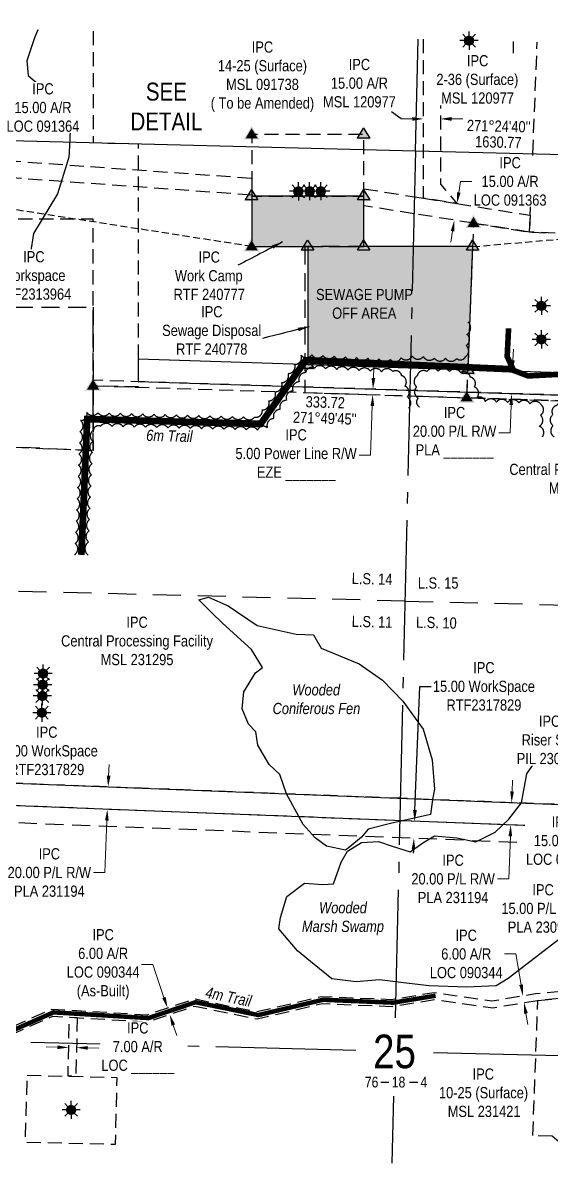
# Model space of a CAD drawing. Extents: x 394645 to 397310, y 6163042 to 6165255.
# Drawn here: x 395238 to 395709, y 6164229 to 6165248 of the extents above; entities that cross this region are included whole.
import ezdxf
from ezdxf.enums import TextEntityAlignment as Align

# ---------------------------------------------------------------- set-up
doc = ezdxf.new("R2010")
doc.units = 0
doc.header["$LTSCALE"] = 5
doc.header["$PDSIZE"] = 0.5
for name, pattern in [('0', [1, 1, 0]), ('foc-ACCESSROAD', [3.75, 2.5, -1.25]), ('foc-FLOWLINE', [3.75, 2.5, -1.25]), ('foc-LSD', [8, 5, -3]), ('foc-QUARTERLINE', [33, 25, -3, 2, -3]), ('foc-TIELINE', [1.875, 1.25, -0.625]), ('HIDDEN2', [4.7625, 3.175, -1.5875])]:
    doc.linetypes.add(name, pattern=pattern)
doc.layers.get('Defpoints').update_dxf_attribs({"color": 9})
for name, color, linetype in [('10', 1, 'Continuous'), ('9', 3, 'Continuous'), ('ABADATA-DRILL-T', 8, 'Continuous'), ('AS-ROADS', 254, 'Continuous'), ('C-AR', 13, 'foc-ACCESSROAD'), ('C-EZE', 13, 'foc-FLOWLINE'), ('C-RW', 13, 'Continuous'), ('C-WS', 13, 'foc-ACCESSROAD'), ('DETAIL-T', 7, 'Continuous'), ('L-BD', 7, 'Continuous'), ('L-MON', 1, 'Continuous'), ('L-SEC', 7, 'Continuous'), ('L-SECLBL', 7, 'Continuous'), ('L-SECQ', 8, 'foc-QUARTERLINE'), ('L-SECTION-LSD', 7, 'foc-LSD'), ('L-TIE', 7, 'foc-TIELINE'), ('P-PROPOSED', 10, 'Continuous'), ('P-PROPOSED-H', 21, 'Continuous'), ('P-TXT', 4, 'Continuous'), ('T-BUSH', 110, '0'), ('T-EXISTING TFA', 220, 'HIDDEN2'), ('T-EXISTING TFA-T', 220, 'Continuous'), ('WETLAND', 143, 'Continuous'), ('WETLAND-T', 146, 'Continuous')]:
    doc.layers.add(name, color=color, linetype=linetype)
for name, color, linetype, lineweight in [('C-AR-T', 13, 'Continuous', 9), ('C-RW-T', 13, 'Continuous', 9), ('C-WS-T', 13, 'Continuous', 9), ('T-TEXT', 48, 'Continuous', 18)]:
    doc.layers.add(name, color=color, linetype=linetype, lineweight=lineweight)
doc.styles.add('100L', font='ARIALN.TTF', dxfattribs={"height": 11})
doc.styles.add('80CG', font='ARIALN.TTF', dxfattribs={"height": 10})
doc.styles.add('80L', font='ARIALN.TTF', dxfattribs={"height": 10})
doc.styles.add('SIMPLEX', font='ARIALN.TTF')
doc.dimstyles.new('Compass 5 000', dxfattribs={"dimscale": 5, "dimtxt": 9, "dimasz": 2, "dimexe": 0.2, "dimexo": 0.0625, "dimgap": 0.5, "dimtad": 0, "dimtih": 1, "dimtoh": 1, "dimzin": 0, "dimdsep": 46, "dimtxsty": '80CG', "dimcen": 0.1, "dimse1": 1, "dimse2": 1, "dimclrd": 256, "dimclrt": 256, "dimaunit": 1, "dimadec": 4, "dimazin": 0, "dimtfac": 0.06, "dimtofl": 0, "dimtmove": 0, "dimatfit": 1, "dimfxl": 0.2, "dimtolj": 1, "dimtzin": 0, "dimlwd": -1, "dimarcsym": 0})

# ---------------------------------------------------------------- blocks, each defined once
blk = doc.blocks.new('A$C13A22376')
at = {"layer": 'AS-ROADS', "const_width": 4.998, "flags": 128}
blk.add_lwpolyline([(395751.692, 6164935.574), (395688.898, 6164932.285), (395675.913, 6164937.15), (395670.17, 6164949.698), (395671.411, 6164974.767)], dxfattribs=at)
blk = doc.blocks.new('A$C60BA4713')
at = {"layer": 'T-BUSH', "flags": 128}
blk.add_lwpolyline([(395782.2, 6164518.9, 0.520567), (395783.2, 6164528.8, 0.520567), (395784.1, 6164538.8, 0.520567), (395785.1, 6164548.7, 0.520567), (395786, 6164558.7, 0.520567), (395786.8, 6164568.6, 0.520567), (395787.6, 6164578.6, 0.520567), (395788.4, 6164588.6, 0.520567), (395789, 6164598.5, 0.520567), (395789.6, 6164608.5, 0.520567), (395790.1, 6164618.5, 0.520567), (395790.7, 6164628.5, 0.520567), (395789.6, 6164638.3, 0.520567), (395786.8, 6164647.9, 0.520567), (395784.8, 6164657.6, 0.520567), (395786.1, 6164667.5, 0.520567), (395787.4, 6164677.4, 0.520567), (395788.3, 6164687.3, 0.520567), (395788.8, 6164697.3, 0.520567), (395789.3, 6164707.3, 0.520567), (395788.6, 6164717.3, 0.520567), (395787.4, 6164727.2, 0.520567), (395789.2, 6164736.2, 0.520567), (395795.6, 6164743.9, 0.520567), (395802, 6164751.6, 0.520567), (395805.3, 6164760.5, 0.520567), (395806.1, 6164770.5, 0.520567), (395806.9, 6164780.5, 0.520567), (395807.7, 6164790.4, 0.520567), (395808.3, 6164800.4, 0.520567), (395808.9, 6164810.4, 0.520567), (395809.5, 6164820.4, 0.520567), (395810.1, 6164830.3, 0.520567), (395810.3, 6164840.3, 0.520567), (395810.6, 6164850.3, 0.520567), (395810.9, 6164860.3, 0.520567), (395811.1, 6164870.3, 0.520567), (395811.4, 6164880.3, 0.520567), (395811.5, 6164890.3, 0.520567), (395811.5, 6164900.3, 0.520567), (395804.1, 6164903.3, 0.520567), (395794.2, 6164903.8, 0.520567), (395784.2, 6164904.3, 0.520567), (395774.2, 6164904.8, 0.520567), (395764.2, 6164905.3, 0.520567), (395754.2, 6164905.5, 0.520567), (395744.2, 6164905.6, 0.520567), (395734.2, 6164905.7, 0.520567), (395724.2, 6164905.8, 0.520567), (395714.2, 6164905.8, 0.520567), (395710.9, 6164897.8, 0.520567), (395711.2, 6164887.9, 0.520567), (395712.1, 6164877.9, 0.520567)], format="xyb", dxfattribs=at)
blk = doc.blocks.new('L-SECLBL')
at = {"layer": '9', "color": 7}
for p, q in [((-5.1, -27.8), (-12.3, -27.8)), ((20.7, -27.8), (13.5, -27.8))]:
    blk.add_line(p, q, dxfattribs=at)
at = {"layer": '10', "color": 2, "style": 'SIMPLEX'}
blk.add_attdef('SEC', text='', height=30, dxfattribs=at).set_placement((0, 0), align=Align.MIDDLE)
at = {"layer": '10', "color": 5, "style": '80L'}
blk.add_attdef('TWP', text='', height=9.5, dxfattribs=at).set_placement((-14.4, -27.4), align=Align.MIDDLE_RIGHT)
blk.add_attdef('RGE', text='', height=9.5, dxfattribs=at).set_placement((3.6, -27.4), align=Align.MIDDLE_CENTER)
blk.add_attdef('MER', text='', height=9.5, dxfattribs=at).set_placement((23.2, -27.4), align=Align.MIDDLE_LEFT)
blk = doc.blocks.new('*D384')
at = {"layer": 'C-AR-T', "transparency": 16777216}
for p, q in [((395209, 6165135.6), (395211.6, 6165171.9)), ((395211.6, 6165171.9), (395221.6, 6165171.9)), ((395206.5, 6165100.7), (395205.8, 6165090.7))]:
    blk.add_line(p, q, dxfattribs=at)
for points in [[(395207.3, 6165135.7), (395210.7, 6165135.5), (395208.3, 6165125.6)], [(395204.8, 6165100.8), (395208.2, 6165100.6), (395207.2, 6165110.7)]]:
    blk.add_solid(points, dxfattribs=at)
at = {"layer": 'Defpoints', "color": 0, "transparency": 16777216}
for p in [(395259.4, 6165122), (395207.2, 6165110.7), (395258.3, 6165107)]:
    blk.add_point(p, dxfattribs=at)
at = {"layer": 'C-AR-T', "transparency": 16777216, "insert": (395255.9, 6165171.9), "char_height": 10, "attachment_point": 5, "style": '80CG', "bg_fill": 3, "box_fill_scale": 1.1, "bg_fill_color": 256, "bg_fill_true_color": 13158600, "bg_fill_transparency": 0}
blk.add_mtext('\\A1;IPC\\P15.00 A/R\\PLOC 091364', dxfattribs=at)
blk = doc.blocks.new('*D385')
at = {"layer": 'C-AR-T', "transparency": 16777216}
for p, q in [((395626.9, 6165096), (395628.5, 6165105.9)), ((395628.5, 6165105.9), (395638.5, 6165105.9)), ((395621.4, 6165061.5), (395619.8, 6165051.6))]:
    blk.add_line(p, q, dxfattribs=at)
for points in [[(395625.3, 6165096.3), (395628.6, 6165095.8), (395625.3, 6165086.2)], [(395619.8, 6165061.8), (395623, 6165061.2), (395623, 6165071.4)]]:
    blk.add_solid(points, dxfattribs=at)
at = {"layer": 'Defpoints', "color": 0, "transparency": 16777216}
for p in [(395564.6, 6165095.9), (395562.2, 6165081), (395623, 6165071.4)]:
    blk.add_point(p, dxfattribs=at)
at = {"layer": 'C-AR-T', "transparency": 16777216, "insert": (395672.8, 6165105.9), "char_height": 10, "attachment_point": 5, "style": '80CG', "bg_fill": 3, "box_fill_scale": 1.1, "bg_fill_color": 256, "bg_fill_true_color": 13158600, "bg_fill_transparency": 0}
blk.add_mtext('\\A1;IPC\\P15.00 A/R\\PLOC 091363', dxfattribs=at)
blk = doc.blocks.new('*D386')
at = {"layer": 'C-AR-T', "transparency": 16777216}
for p, q in [((395787.2, 6164516.2), (395753.7, 6164517.4)), ((395822.2, 6164515), (395832.2, 6164514.7))]:
    blk.add_line(p, q, dxfattribs=at)
for points in [[(395787.3, 6164517.9), (395787.1, 6164514.6), (395797.2, 6164515.9)], [(395822.2, 6164516.7), (395822.1, 6164513.4), (395812.2, 6164515.4)]]:
    blk.add_solid(points, dxfattribs=at)
at = {"layer": 'Defpoints', "color": 0, "transparency": 16777216}
for p in [(395798.5, 6164553.8), (395813.5, 6164553.3), (395797.2, 6164515.9)]:
    blk.add_point(p, dxfattribs=at)
at = {"layer": 'C-AR-T', "transparency": 16777216, "insert": (395719.4, 6164517.4), "char_height": 10, "attachment_point": 5, "style": '80CG', "bg_fill": 3, "box_fill_scale": 1.1, "bg_fill_color": 256, "bg_fill_true_color": 13158600, "bg_fill_transparency": 0}
blk.add_mtext('\\A1;IPC\\P15.00 A/R\\PLOC 090345', dxfattribs=at)
blk = doc.blocks.new('*D390')
at = {"layer": 'C-AR-T', "transparency": 16777216}
for p, q in [((395268.9, 6164333), (395258.9, 6164333.2)), ((395295.8, 6164332.3), (395305.9, 6164332.1))]:
    blk.add_line(p, q, dxfattribs=at)
for points in [[(395268.9, 6164334.6), (395268.8, 6164331.3), (395278.9, 6164332.7)], [(395295.9, 6164334), (395295.8, 6164330.7), (395285.8, 6164332.6)]]:
    blk.add_solid(points, dxfattribs=at)
at = {"layer": 'Defpoints', "color": 0, "transparency": 16777216}
for p in [(395278.7, 6164325.4), (395285.7, 6164325.2), (395285.8, 6164332.6)]:
    blk.add_point(p, dxfattribs=at)
at = {"layer": 'C-AR-T', "transparency": 16777216, "insert": (395340.5, 6164332.1), "char_height": 10, "attachment_point": 5, "style": '80CG', "bg_fill": 3, "box_fill_scale": 1.1, "bg_fill_color": 256, "bg_fill_true_color": 13158600, "bg_fill_transparency": 0}
blk.add_mtext('\\A1;IPC\\P7.00 A/R\\PLOC ______', dxfattribs=at)
blk = doc.blocks.new('*D391')
at = {"layer": 'C-AR-T', "transparency": 16777216}
for p, q in [((395353.9, 6164406.9), (395343.9, 6164406.9)), ((395363.9, 6164377.4), (395353.9, 6164406.9)), ((395372.2, 6164352.7), (395375.4, 6164343.3))]:
    blk.add_line(p, q, dxfattribs=at)
for points in [[(395365.4, 6164377.9), (395362.3, 6164376.8), (395367.1, 6164367.9)], [(395373.8, 6164353.3), (395370.6, 6164352.2), (395369, 6164362.2)]]:
    blk.add_solid(points, dxfattribs=at)
at = {"layer": 'Defpoints', "color": 0, "transparency": 16777216}
for p in [(395367.1, 6164367.9), (395386.8, 6164374.5), (395388.7, 6164368.9)]:
    blk.add_point(p, dxfattribs=at)
at = {"layer": 'C-AR-T', "transparency": 16777216, "insert": (395309.6, 6164406.9), "char_height": 10, "attachment_point": 5, "style": '80CG'}
blk.add_mtext('\\A1;IPC\\P6.00 A/R\\PLOC 090344\\P(As-Built)', dxfattribs=at)
blk = doc.blocks.new('*D392')
at = {"layer": 'C-AR-T', "transparency": 16777216}
for p, q in [((395677.9, 6164416.2), (395667.9, 6164416.2)), ((395682.5, 6164388.7), (395677.9, 6164416.2)), ((395686.8, 6164363.1), (395688.5, 6164353.2))]:
    blk.add_line(p, q, dxfattribs=at)
for points in [[(395684.2, 6164389), (395680.9, 6164388.5), (395684.2, 6164378.9)], [(395688.5, 6164363.4), (395685.2, 6164362.8), (395685.2, 6164373)]]:
    blk.add_solid(points, dxfattribs=at)
at = {"layer": 'Defpoints', "color": 0, "transparency": 16777216}
for p in [(395671, 6164376.7), (395684.2, 6164378.9), (395672, 6164370.7)]:
    blk.add_point(p, dxfattribs=at)
at = {"layer": 'C-AR-T', "transparency": 16777216, "insert": (395633.6, 6164416.2), "char_height": 10, "attachment_point": 5, "style": '80CG'}
blk.add_mtext('\\A1;IPC\\P6.00 A/R\\PLOC 090344', dxfattribs=at)
blk = doc.blocks.new('*D396')
at = {"layer": 'C-RW-T', "transparency": 16777216}
for p, q in [((395755.3, 6164456.3), (395741.3, 6164456.8)), ((395790.3, 6164455.1), (395800.3, 6164454.7))]:
    blk.add_line(p, q, dxfattribs=at)
for points in [[(395755.4, 6164458), (395755.3, 6164454.6), (395765.3, 6164455.9)], [(395790.4, 6164456.8), (395790.2, 6164453.4), (395780.3, 6164455.4)]]:
    blk.add_solid(points, dxfattribs=at)
at = {"layer": 'Defpoints', "color": 0, "transparency": 16777216}
for p in [(395765.3, 6164456.2), (395765.3, 6164455.9), (395780.3, 6164455.7)]:
    blk.add_point(p, dxfattribs=at)
at = {"layer": 'C-RW-T', "transparency": 16777216, "insert": (395702.2, 6164456.8), "char_height": 10, "attachment_point": 5, "style": '80CG', "bg_fill": 3, "box_fill_scale": 1.1, "bg_fill_color": 256, "bg_fill_true_color": 13158600, "bg_fill_transparency": 0}
blk.add_mtext('\\A1;IPC\\P15.00 P/L R/W\\PPLA 230909', dxfattribs=at)
blk = doc.blocks.new('*D397')
at = {"layer": 'C-RW-T', "transparency": 16777216}
for p, q in [((395314.5, 6164575.4), (395314.9, 6164585.4)), ((395312.9, 6164535.4), (395311.1, 6164488.9)), ((395311.1, 6164488.9), (395301.1, 6164488.9))]:
    blk.add_line(p, q, dxfattribs=at)
for points in [[(395312.8, 6164575.4), (395316.2, 6164575.3), (395314.1, 6164565.4)], [(395311.3, 6164535.5), (395314.6, 6164535.3), (395313.3, 6164545.4)]]:
    blk.add_solid(points, dxfattribs=at)
at = {"layer": 'Defpoints', "color": 0, "transparency": 16777216}
for p in [(395265.9, 6164567.2), (395265.1, 6164547.3), (395313.3, 6164545.4)]:
    blk.add_point(p, dxfattribs=at)
at = {"layer": 'C-RW-T', "transparency": 16777216, "insert": (395261.6, 6164488.9), "char_height": 10, "attachment_point": 5, "style": '80CG'}
blk.add_mtext('\\A1;IPC\\P20.00 P/L R/W\\PPLA 231194', dxfattribs=at)
blk = doc.blocks.new('*D398')
at = {"layer": 'C-RW-T', "transparency": 16777216}
for p, q in [((395674.5, 6164561.3), (395674.9, 6164571.3)), ((395673, 6164521.4), (395671.5, 6164483.2)), ((395671.5, 6164483.2), (395661.5, 6164483.2))]:
    blk.add_line(p, q, dxfattribs=at)
for points in [[(395672.9, 6164561.4), (395676.2, 6164561.2), (395674.1, 6164551.3)], [(395671.3, 6164521.4), (395674.6, 6164521.3), (395673.3, 6164531.4)]]:
    blk.add_solid(points, dxfattribs=at)
at = {"layer": 'Defpoints', "color": 0, "transparency": 16777216}
for p in [(395617.9, 6164553.5), (395674.1, 6164551.3), (395617.1, 6164533.6)]:
    blk.add_point(p, dxfattribs=at)
at = {"layer": 'C-RW-T', "transparency": 16777216, "insert": (395621.9, 6164483.2), "char_height": 10, "attachment_point": 5, "style": '80CG', "bg_fill": 3, "box_fill_scale": 1.1, "bg_fill_color": 256, "bg_fill_true_color": 13158600, "bg_fill_transparency": 0}
blk.add_mtext('\\A1;IPC\\P20.00 P/L R/W\\PPLA 231194', dxfattribs=at)
blk = doc.blocks.new('GAS')
h = blk.add_hatch(color=255)
h.dxf.hatch_style = 1
edge = h.paths.add_edge_path()
edge.add_arc((0, 0), 0.9, 0, 360)
for p, q in [((-0.81, 0), (-1.62, 0)), ((-0.57, 0.57), (-1.14, 1.14)), ((0, 0.81), (0, 1.62)), ((0.57, 0.57), (1.14, 1.14)), ((1.62, 0), (0.81, 0)), ((-0.57, -0.57), (-1.14, -1.14)), ((0, -0.81), (0, -1.62)), ((1.14, -1.14), (0.57, -0.57))]:
    blk.add_line(p, q)
blk.add_circle((0, 0), 0.8)
blk = doc.blocks.new('STRIA')
blk.add_hatch(color=255).paths.add_polyline_path([(-0.04, 1.52), (-1.47, -0.87), (1.39, -0.87)])
blk = doc.blocks.new('STRIAA')
blk.add_blockref('STRIA', (0, 0))
blk = doc.blocks.new('STRIB')
at = {"color": 1}
blk.add_solid([(-1.12, -0.67), (-0.04, 1.13), (1.04, -0.67)], dxfattribs=at)
blk = doc.blocks.new('STRIBB')
blk.add_blockref('STRIB', (0, 0))
blk = doc.blocks.new('STRICC')
for name in ['STRIAA', 'STRIBB']:
    blk.add_blockref(name, (0, 0))
blk = doc.blocks.new('fdspike')
blk.add_blockref('STRICC', (0, 0))
blk = doc.blocks.new('TRIA')
blk.add_hatch(color=255).paths.add_polyline_path([(-0.04, 1.52), (-1.47, -0.87), (1.39, -0.87)])
blk = doc.blocks.new('TRIAA')
blk.add_blockref('TRIA', (0, 0))
blk = doc.blocks.new('TRIB')
at = {"color": 1}
blk.add_lwpolyline([(-1.12, -0.67), (-0.04, 1.13), (1.04, -0.67)], close=True, dxfattribs=at)
blk = doc.blocks.new('TRIBB')
blk.add_blockref('TRIB', (0, 0))
blk = doc.blocks.new('TRICC')
for name in ['TRIAA', 'TRIBB']:
    blk.add_blockref(name, (0, 0))
blk = doc.blocks.new('plspike')
blk.add_blockref('TRICC', (0, 0))
blk = doc.blocks.new('*D521')
at = {"layer": 'C-RW-T', "transparency": 16777216}
for p, q in [((395550.8, 6164930.5), (395551.2, 6164940.5)), ((395549.8, 6164905.5), (395548.1, 6164861.6)), ((395548.1, 6164861.6), (395538.1, 6164861.6))]:
    blk.add_line(p, q, dxfattribs=at)
for points in [[(395549.1, 6164930.5), (395552.5, 6164930.4), (395550.4, 6164920.5)], [(395548.2, 6164905.6), (395551.5, 6164905.4), (395550.2, 6164915.5)]]:
    blk.add_solid(points, dxfattribs=at)
at = {"layer": 'Defpoints', "color": 0, "transparency": 16777216}
for p in [(395542.3, 6164915.8), (395542.5, 6164920.8), (395550.2, 6164915.5)]:
    blk.add_point(p, dxfattribs=at)
at = {"layer": 'C-RW-T', "transparency": 16777216, "insert": (395481.8, 6164861.6), "char_height": 10, "attachment_point": 5, "style": '80CG'}
blk.add_mtext('\\A1;IPC^J5.00 Power Line R/W\\PEZE _______', dxfattribs=at)
blk = doc.blocks.new('*D522')
at = {"layer": 'C-RW-T', "transparency": 16777216}
for p, q in [((395675.3, 6164946.2), (395675.7, 6164956.2)), ((395673.7, 6164906.3), (395672.8, 6164881.5)), ((395672.8, 6164881.5), (395662.8, 6164881.5))]:
    blk.add_line(p, q, dxfattribs=at)
for points in [[(395673.6, 6164946.3), (395676.9, 6164946.2), (395674.9, 6164936.2)], [(395672.1, 6164906.3), (395675.4, 6164906.2), (395674.1, 6164916.3)]]:
    blk.add_solid(points, dxfattribs=at)
at = {"layer": 'Defpoints', "color": 0, "transparency": 16777216}
for p in [(395757.6, 6164933), (395674.1, 6164916.3), (395756.9, 6164913)]:
    blk.add_point(p, dxfattribs=at)
at = {"layer": 'C-RW-T', "transparency": 16777216, "insert": (395623.2, 6164881.5), "char_height": 10, "attachment_point": 5, "style": '80CG'}
blk.add_mtext('\\A1;IPC^J20.00 P/L R/W^JPLA _______', dxfattribs=at)
blk = doc.blocks.new('*D537')
at = {"layer": 'Defpoints', "color": 0, "transparency": 16777216}
for p in [(395587.5, 6164534.7), (395593.8, 6164534.5), (395593.2, 6164519.5)]:
    blk.add_point(p, dxfattribs=at)
at = {"layer": 'T-EXISTING TFA-T', "transparency": 16777216}
for p, q in [((395587.9, 6164544.7), (395592.2, 6164655.1)), ((395592.2, 6164655.1), (395602.2, 6164655.1)), ((395586.5, 6164509.7), (395586.1, 6164499.7))]:
    blk.add_line(p, q, dxfattribs=at)
for points in [[(395586.2, 6164544.8), (395589.6, 6164544.6), (395587.5, 6164534.7)], [(395584.9, 6164509.8), (395588.2, 6164509.6), (395586.9, 6164519.7)]]:
    blk.add_solid(points, dxfattribs=at)
at = {"layer": 'T-EXISTING TFA-T', "transparency": 16777216, "insert": (395649.4, 6164655.1), "char_height": 10, "attachment_point": 5, "style": '80CG'}
blk.add_mtext('\\A1;IPC\\P15.00 WorkSpace\\PRTF2317829', dxfattribs=at)
blk = doc.blocks.new('*D538')
at = {"layer": 'Defpoints', "color": 0, "transparency": 16777216}
for p in [(395200.2, 6164549.8), (395213.3, 6164549.3), (395212.7, 6164534.3)]:
    blk.add_point(p, dxfattribs=at)
at = {"layer": 'T-EXISTING TFA-T', "transparency": 16777216}
for p, q in [((395200.6, 6164559.8), (395202.1, 6164597.5)), ((395202.1, 6164597.5), (395212.1, 6164597.5)), ((395199.2, 6164524.8), (395198.9, 6164514.8))]:
    blk.add_line(p, q, dxfattribs=at)
for points in [[(395198.9, 6164559.9), (395202.3, 6164559.7), (395200.2, 6164549.8)], [(395197.6, 6164524.9), (395200.9, 6164524.8), (395199.6, 6164534.8)]]:
    blk.add_solid(points, dxfattribs=at)
at = {"layer": 'T-EXISTING TFA-T', "transparency": 16777216, "insert": (395259.3, 6164597.5), "char_height": 10, "attachment_point": 5, "style": '80CG'}
blk.add_mtext('\\A1;IPC\\P15.00 WorkSpace\\PRTF2317829', dxfattribs=at)

msp = doc.modelspace()

# ---------------------------------------------------------------- hatches: boundary and pattern name
at = {"layer": 'P-PROPOSED-H'}
h = msp.add_hatch(color=256, dxfattribs=at)
h.dxf.hatch_style = 1
h.paths.add_polyline_path([(395542.28, 6165047.842), (395542.277, 6165092.818), (395442.313, 6165092.812), (395442.316, 6165047.836), (395492.312, 6165047.839), (395492.305, 6164942.37), (395635.23, 6164937.785), (395639.514, 6165047.825), (395542.279, 6165047.847)])

# ---------------------------------------------------------------- linework, layer by layer
at = {"layer": 'AS-ROADS', "flags": 128}
for points, const_width in [([(395675.426, 6164938.214), (395490.463, 6164946.338), (395450.158, 6164889.458), (395295.367, 6164893.727), (395290.175, 6164772.5)], 6), ([(395606.298, 6164378.943), (395568.374, 6164372.727), (395505.881, 6164375.319), (395448.094, 6164361.685), (395392.035, 6164373.149), (395350.032, 6164358.976), (395265.308, 6164364.09), (395228.939, 6164347.981), (395195.273, 6164359.201)], 3.999)]:
    msp.add_lwpolyline(points, dxfattribs=dict(at, const_width=const_width))
at = {"layer": 'C-AR', "flags": 128}
msp.add_lwpolyline([(395575.543, 6165161.773), (395567.026, 6165168.126)], dxfattribs=at)
at = {"layer": 'C-AR'}
for points in [[(395442.324, 6165108.834), (395442.321, 6165093.801), (394943.128, 6165129.626), (394943.125, 6165144.659), (395442.324, 6165108.834)], [(395690.738, 6165075.746), (395690.094, 6165060.665), (395640.378, 6165068.59), (395587.047, 6165077.092), (395542.312, 6165084.223), (395542.31, 6165099.408), (395587.399, 6165092.22), (395595.545, 6165090.922), (395625.354, 6165086.169), (395690.738, 6165075.746)]]:
    msp.add_lwpolyline(points, close=True, dxfattribs=at)
at = {"layer": 'C-AR', "flags": 128}
for points in [[(395136.481, 6164365.074), (395169.908, 6164363.761), (395227.924, 6164344.426), (395264.687, 6164360.71), (395349.268, 6164355.605), (395391.059, 6164369.706), (395446.972, 6164358.272), (395505, 6164371.963), (395567.388, 6164369.375), (395605.158, 6164375.566), (395657.238, 6164368.105), (395697.302, 6164374.811), (395727.146, 6164377.677), (395777.463, 6164378.362), (395792.454, 6164378.08), (395792.693, 6164384.07), (395776.693, 6164384.353), (395726.816, 6164383.671), (395695.471, 6164380.654), (395656.477, 6164374.054), (395605.101, 6164381.635), (395567.023, 6164375.393), (395504.425, 6164377.99), (395446.88, 6164364.413), (395390.675, 6164375.907), (395348.46, 6164361.662), (395263.592, 6164366.785), (395227.618, 6164350.85), (395170.998, 6164369.72), (395136.461, 6164371.077)], [(395286.486, 6164359.571), (395285.24, 6164306.907), (395278.245, 6164307.074), (395279.493, 6164359.845)]]:
    msp.add_lwpolyline(points, close=True, dxfattribs=at)
at = {"layer": 'C-AR-T'}
for p, q in [((395585.539, 6165161.774), (395575.543, 6165161.773)), ((395620.526, 6165161.779), (395630.522, 6165161.78))]:
    msp.add_line(p, q, dxfattribs=at)
for points in [[(395585.539, 6165163.441), (395585.54, 6165160.108), (395595.536, 6165161.776)], [(395620.526, 6165163.445), (395620.526, 6165160.113), (395610.53, 6165161.778)]]:
    msp.add_solid(points, dxfattribs=at)
at = {"layer": 'C-EZE', "flags": 128}
msp.add_lwpolyline([(395300.827, 6164923.509), (395874.059, 6164905.12), (395874.219, 6164910.115), (395300.827, 6164928.509)], close=True, dxfattribs=at)
at = {"layer": 'C-RW'}
msp.add_lwpolyline([(395165.065, 6164591.187), (395185.046, 6164590.498), (395184.354, 6164570.427), (395846.583, 6164544.614), (395846.367, 6164529.617), (395784.206, 6164532.04), (395784.025, 6164527.045), (395163.687, 6164551.225)], close=True, dxfattribs=at)
at = {"layer": 'C-WS', "flags": 128}
for points in [[(395300.827, 6165240.179), (395300.826, 6165140.575), (395340.826, 6165139.569), (395340.827, 6165116.113), (395340.826, 6165101.08), (395340.908, 6164922.455), (395300.801, 6164923.496), (395300.826, 6165072.149), (395000.934, 6165072.149), (395000.934, 6165125.474), (395000.934, 6165140.507), (395000.934, 6165148.138), (395000.934, 6165247.569)], [(395300.827, 6165240.179), (395300.826, 6165140.575), (395340.826, 6165139.569), (395340.827, 6165116.113), (395340.826, 6165101.08), (395340.908, 6164922.223), (395300.801, 6164923.496), (395300.826, 6165072.149), (395000.934, 6165072.149), (395000.934, 6165125.474), (395000.934, 6165140.507), (395000.934, 6165148.138), (395000.934, 6165247.569)], [(395675.501, 6165230.946), (395675.506, 6165182.218), (395610.527, 6165182.212), (395610.534, 6165132.789), (395610.537, 6165103.525), (395625.354, 6165086.169), (395595.545, 6165090.922), (395595.539, 6165133.165), (395595.533, 6165182.21), (395595.529, 6165232.917)], [(395819.389, 6164906.873), (395634.276, 6164912.805), (395640.378, 6165068.59), (395690.094, 6165060.665), (395708.348, 6165059.945)], [(395492.312, 6165047.839), (395542.279, 6165047.847)]]:
    msp.add_lwpolyline(points, dxfattribs=at)
at = {"layer": 'C-WS'}
msp.add_lwpolyline([(395846.814, 6165226.724), (395843.159, 6165126.963), (395842.342, 6165104.696), (395850.339, 6165104.405), (395871.898, 6165103.62), (395869.914, 6165053.566), (395860.328, 6165053.945), (395848.332, 6165054.42), (395840.195, 6165054.742), (395825.346, 6165055.327), (395690.094, 6165060.665), (395690.738, 6165075.746), (395692.217, 6165110.338), (395693.025, 6165130.722), (395696.977, 6165230.417)], dxfattribs=at)
at = {"layer": 'C-WS', "flags": 128}
for points in [[(395542.277, 6165092.818), (395542.274, 6165147.791), (395442.31, 6165147.785), (395442.313, 6165092.812)], [(395241.774, 6164307.944), (395321.713, 6164306.037), (395320.294, 6164246.073), (395240.33, 6164247.986)]]:
    msp.add_lwpolyline(points, close=True, dxfattribs=at)
at = {"layer": 'C-WS'}
for points in [[(395834.347, 6164906.394), (395831.898, 6164845.088), (395828.945, 6164771.155), (395818.826, 6164751.521), (395812.676, 6164739.589), (395788.599, 6164696.183), (395783.457, 6164547.039), (395768.475, 6164547.623), (395574.885, 6164555.175), (395164.372, 6164571.187), (395174.7, 6164870.792), (395300.826, 6164865.766), (395300.801, 6164923.496), (395583.98, 6164914.425), (395634.276, 6164912.804), (395819.389, 6164906.873), (395834.347, 6164906.394)], [(395697.485, 6164374.807), (395727.329, 6164377.674), (395777.643, 6164378.359), (395772.36, 6164233.01), (395733.115, 6164234.446), (395710.347, 6164253.53), (395693.096, 6164254.157)]]:
    msp.add_lwpolyline(points, close=True, dxfattribs=at)
at = {"layer": 'L-SEC'}
for p, q in [((394783.711, 6165153.628), (395588.358, 6165133.345)), ((395588.358, 6165133.345), (396392.327, 6165113.258))]:
    msp.add_line(p, q, dxfattribs=at)
at = {"layer": 'L-SECQ'}
for p, q in [((395588.358, 6165133.345), (395570.319, 6164359.202)), ((395535.114, 6164330.066), (394764.974, 6164349.207)), ((395604.373, 6164328.358), (396373.87, 6164309.509)), ((395568.688, 6164289.221), (395567.295, 6164229.418))]:
    msp.add_line(p, q, dxfattribs=at)
at = {"layer": 'L-SECQ', "flags": 128}
msp.add_lwpolyline([(395588.358, 6165133.345), (395590.702, 6165233.036)], dxfattribs=at)
at = {"layer": 'L-SECTION-LSD'}
msp.add_line((395578.989, 6164731.277), (394774.343, 6164751.452), dxfattribs=at)
at = {"layer": 'L-SECTION-LSD', "flags": 128}
msp.add_lwpolyline([(395578.989, 6164731.277), (396383.099, 6164711.383)], dxfattribs=at)
at = {"layer": 'L-TIE', "flags": 128}
msp.add_lwpolyline([(395639.561, 6165047.718), (396392.995, 6165113.271)], dxfattribs=at)
at = {"layer": 'T-BUSH', "flags": 128}
for points in [[(395284.183, 6164772.757, 0.52056705), (395284.61, 6164782.744, 0.52056705), (395285.038, 6164792.731, 0.52056705), (395285.466, 6164802.718, 0.52056705), (395285.894, 6164812.706, 0.52056705), (395286.321, 6164822.693, 0.52056705), (395286.749, 6164832.68, 0.52056705), (395287.177, 6164842.667, 0.52056705), (395287.605, 6164852.654, 0.52056705), (395288.032, 6164862.642, 0.52056705), (395288.46, 6164872.629, 0.52056705), (395288.888, 6164882.616, 0.52056705), (395289.316, 6164892.603, 0.52056705), (395295.023, 6164899.737, 0.52056705), (395305.016, 6164899.461, 0.52056705), (395315.009, 6164899.185, 0.52056705), (395325.001, 6164898.91, 0.52056705), (395334.994, 6164898.634, 0.52056705), (395344.986, 6164898.359, 0.52056705), (395354.979, 6164898.083, 0.52056705), (395364.972, 6164897.807, 0.52056705), (395374.964, 6164897.532, 0.52056705), (395384.957, 6164897.256, 0.52056705), (395394.949, 6164896.981, 0.52056705), (395404.942, 6164896.705, 0.52056705), (395414.934, 6164896.43, 0.52056705), (395424.927, 6164896.154, 0.52056705), (395434.92, 6164895.878, 0.52056705), (395444.912, 6164895.603, 0.52056705), (395451.628, 6164901.893, 0.52056705), (395457.414, 6164910.044, 0.52056705), (395463.2, 6164918.196, 0.52056705), (395468.987, 6164926.347, 0.52056705), (395474.773, 6164934.499, 0.52056705), (395480.559, 6164942.65, 0.52056705), (395486.345, 6164950.801, 0.52056705), (395495.874, 6164951.138, 0.52056705), (395505.852, 6164950.534, 0.52056705), (395515.83, 6164949.93, 0.52056705), (395525.808, 6164949.326, 0.52056705), (395535.786, 6164948.722, 0.52056705), (395545.764, 6164948.118, 0.52056705), (395555.742, 6164947.514, 0.52056705), (395565.727, 6164947.053, 0.52056705), (395575.565, 6164948.362, 0.52056705), (395585.363, 6164950.082, 0.52056705), (395595.347, 6164949.595, 0.52056705), (395605.122, 6164948.212, 0.52056705), (395615.117, 6164948.107, 0.52056705), (395625.11, 6164947.828, 0.52056705), (395632.851, 6164949.468, 0.52056705), (395633.568, 6164959.438, 0.52056705), (395634.274, 6164969.41, 0.52056705), (395635.055, 6164980.554, 0.52056705)], [(395582.039, 6164903.444, 0.52056705), (395581.074, 6164913.393, 0.52056705), (395578.934, 6164923.139, 0.52056705), (395575.936, 6164932.591, 0.52056705), (395568.018, 6164936.269, 0.52056705), (395558.026, 6164936.067, 0.52056705), (395548.042, 6164936.574, 0.52056705), (395538.059, 6164937.081, 0.52056705), (395528.075, 6164937.588, 0.52056705), (395518.091, 6164938.096, 0.52056705), (395508.108, 6164938.603, 0.52056705), (395498.124, 6164939.11, 0.52056705), (395490.281, 6164935.271, 0.52056705), (395484.597, 6164927.048, 0.52056705), (395478.912, 6164918.825, 0.52056705), (395473.227, 6164910.603, 0.52056705), (395467.543, 6164902.38, 0.52056705), (395461.858, 6164894.157, 0.52056705), (395456.173, 6164885.935, 0.52056705), (395447.339, 6164883.906, 0.52056705), (395437.346, 6164884.157, 0.52056705), (395427.352, 6164884.408, 0.52056705), (395417.359, 6164884.659, 0.52056705), (395407.366, 6164884.909, 0.52056705), (395397.373, 6164885.16, 0.52056705), (395387.379, 6164885.411, 0.52056705), (395377.386, 6164885.662, 0.52056705), (395367.393, 6164885.912, 0.52056705), (395357.4, 6164886.163, 0.52056705), (395347.406, 6164886.414, 0.52056705), (395337.413, 6164886.665, 0.52056705), (395327.42, 6164886.916, 0.52056705), (395317.427, 6164887.166, 0.52056705), (395307.433, 6164887.417, 0.52056705), (395300.95, 6164883.911, 0.52056705), (395300.522, 6164873.924, 0.52056705), (395300.094, 6164863.937, 0.52056705), (395299.667, 6164853.95, 0.52056705), (395299.239, 6164843.963, 0.52056705), (395298.811, 6164833.975, 0.52056705), (395298.384, 6164823.988, 0.52056705), (395297.956, 6164814.001, 0.52056705), (395297.528, 6164804.014, 0.52056705), (395297.1, 6164794.026, 0.52056705), (395296.673, 6164784.039, 0.52056705), (395296.167, 6164772.243, 0.52056705)], [(395701.576, 6164878.014, 0.52056705), (395698.777, 6164887.317, 0.52056705), (395699.929, 6164897.247, 0.52056705), (395700.485, 6164906.535, 0.52056705), (395690.568, 6164907.484, 0.52056705), (395680.601, 6164908.23, 0.52056705), (395670.612, 6164908.621, 0.52056705), (395660.623, 6164909.011, 0.52056705), (395650.635, 6164909.401, 0.52056705), (395643.1, 6164912.719, 0.52056705), (395640.973, 6164922.486, 0.52056705), (395637.154, 6164931.24, 0.52056705), (395628.53, 6164935.294, 0.52056705), (395618.57, 6164936.151, 0.52056705), (395608.595, 6164936.507, 0.52056705), (395598.602, 6164936.251, 0.52056705), (395589.882, 6164932.385, 0.52056705), (395589.493, 6164922.396, 0.52056705), (395590.747, 6164912.5, 0.52056705), (395591.954, 6164904.633, 0.52056705)]]:
    msp.add_lwpolyline(points, format="xyb", dxfattribs=at)
at = {"layer": 'T-EXISTING TFA'}
for points in [[(395542.277, 6165092.818), (395442.313, 6165092.812), (395442.316, 6165047.836), (395542.28, 6165047.842)], [(395634.276, 6164912.805), (395639.561, 6165047.718), (395489.614, 6165047.76), (395489.614, 6164917.438), (395634.276, 6164912.804)], [(395163.102, 6164536.242), (395782.146, 6164512.076), (395782.731, 6164527.06), (395163.687, 6164551.225)]]:
    msp.add_lwpolyline(points, close=True, dxfattribs=at)
msp.add_lwpolyline([(395300.827, 6164865.766), (395230.852, 6164868.554), (395230.852, 6164993.608), (395300.827, 6164993.608), (395300.827, 6164865.766), (395300.827, 6164990.819)], dxfattribs=at)
at = {"layer": 'WETLAND'}
for points in [[(395251.454, 6165241.395), (395248.346, 6165234.023), (395241.382, 6165213.728), (395242.576, 6165200.596), (395257.734, 6165187.496), (395268.916, 6165178.955), (395280.089, 6165151.267), (395279.31, 6165132.201), (395279.117, 6165127.464), (395276.982, 6165120.653), (395268.916, 6165094.917), (395247.542, 6165059.456), (395244.755, 6165042.303), (395226.035, 6164991.837)], [(395726.428, 6164436.884), (395671.095, 6164394.28), (395660.428, 6164387.77), (395634.24, 6164386.707), (395600.648, 6164387.656), (395577.647, 6164390.368), (395556.225, 6164392.989), (395535.538, 6164391.213), (395513.732, 6164394.055), (395497.845, 6164406.847), (395483.106, 6164418.979), (395466.422, 6164438.546), (395468, 6164448.747), (395473.444, 6164467.632), (395489.164, 6164479.392), (395505.724, 6164478.239), (395515.261, 6164478.876), (395522.119, 6164498.273), (395527.62, 6164507.852), (395540.143, 6164515.64), (395555.446, 6164516.737), (395567.669, 6164512.469), (395583.606, 6164507.393), (395594.957, 6164515.447), (395605.416, 6164521.771), (395625.306, 6164520.03), (395642.111, 6164516.29), (395659.437, 6164524.988), (395671.584, 6164536.559), (395682.876, 6164551.211), (395687.771, 6164576.913), (395687.769, 6164576.962), (395687.769, 6164576.962), (395695.9, 6164589.217), (395714.301, 6164614.044)]]:
    msp.add_lwpolyline(points, dxfattribs=at)
msp.add_lwpolyline([(395403.481, 6164734.871), (395421.143, 6164726.985), (395447.026, 6164709.385), (395481.881, 6164701.792), (395497.207, 6164701.167), (395504.313, 6164689.369), (395538.133, 6164675.22), (395558.839, 6164660.725), (395577.115, 6164641.84), (395595.075, 6164616.897), (395603.11, 6164589.56), (395605.428, 6164563.407), (395603.598, 6164554.256), (395601.667, 6164540.777), (395566.181, 6164532.735), (395546.001, 6164527.702), (395540.112, 6164520.547), (395529.67, 6164511.925), (395525.753, 6164508.981), (395508.808, 6164512.552), (395498.711, 6164519.909), (395488.153, 6164531.759), (395473.164, 6164559.266), (395467.387, 6164576.52), (395457.724, 6164585.493), (395447.716, 6164602.748), (395445.991, 6164614.482), (395439.434, 6164621.384), (395433.567, 6164635.188), (395435.293, 6164650.372), (395445.646, 6164667.282), (395451.857, 6164672.114), (395441.849, 6164687.988), (395416.112, 6164711.555), (395406.532, 6164720.89), (395394.881, 6164732.541), (395403.481, 6164734.871)], close=True, dxfattribs=at)

# ---------------------------------------------------------------- block references
at = {"layer": 'ABADATA-DRILL-T', "color": 3, "xscale": 5, "yscale": 5, "zscale": 5}
msp.add_blockref('GAS', (395636.141, 6165231.658), dxfattribs=at)
at = {"layer": 'ABADATA-DRILL-T'}
for p, xscale, yscale, zscale in [((395483.861, 6165097.128), 4.998209999999968, 4.998209999999968, 4.998209999999968), ((395493.881, 6165097.222), 4.998209999999968, 4.998209999999968, 4.998209999999968), ((395503.898, 6165097.205), 4.998209999999968, 4.998209999999968, 4.998209999999968), ((395700.674, 6164994.862), 4.998209999999968, 4.998209999999968, 4.998209999999968), ((395700.652, 6164964.913), 4.998209999999968, 4.998209999999968, 4.998209999999968), ((395255.991, 6164666.586), 4.998209999999968, 4.998209999999968, 4.998209999999968), ((395255.688, 6164656.573), 4.998209999999968, 4.998209999999968, 4.998209999999968), ((395255.322, 6164646.561), 4.998209999999968, 4.998209999999968, 4.998209999999968), ((395254.902, 6164631.652), 4.998209999999968, 4.998209999999968, 4.998209999999968), ((395281.033, 6164277.015), 4.999999999999985, 4.999999999999985, 4.999999999999985)]:
    msp.add_blockref('GAS', p, dxfattribs=dict(at, xscale=xscale, yscale=yscale, zscale=zscale))
at = {"layer": 'AS-ROADS'}
msp.add_blockref('A$C13A22376', (0, 0), dxfattribs=at)
at = {"layer": 'L-MON'}
for name, p, xscale, yscale, zscale in [('fdspike', (395442.31, 6165147.785), 4.998199134999989, 4.998199134999989, 4.998199134999989), ('plspike', (395542.268, 6165147.786), 4.998199134999989, 4.998199134999989, 4.998199134999989), ('plspike', (395492.312, 6165047.839), 4.998199134999998, 4.998199134999998, 4.998199134999998), ('plspike', (395542.279, 6165047.847), 4.998199134999989, 4.998199134999989, 4.998199134999989), ('plspike', (395492.305, 6164942.37), 4.998199134999998, 4.998199134999998, 4.998199134999998), ('plspike', (395635.23, 6164937.785), 4.998199134999998, 4.998199134999998, 4.998199134999998), ('fdspike', (395634.252, 6164912.816), 4.998199134999998, 4.998199134999998, 4.998199134999998)]:
    msp.add_blockref(name, p, dxfattribs=dict(at, xscale=xscale, yscale=yscale, zscale=zscale))
at = {"layer": 'L-MON', "color": 3}
for name, p, xscale, yscale, zscale in [('plspike', (395442.313, 6165092.812), 5, 5, 5), ('plspike', (395542.277, 6165092.818), 5, 5, 5), ('fdspike', (395300.801, 6164923.496), 4.998199134999999, 4.998199134999999, 4.998199134999999)]:
    msp.add_blockref(name, p, dxfattribs=dict(at, xscale=xscale, yscale=yscale, zscale=zscale))
at = {"layer": 'L-SECLBL', "color": 2, "xscale": 0.999641999999997, "yscale": 0.999641999999997, "zscale": 0.999641999999997}
msp.add_blockref('L-SECLBL', (395569.62, 6164329.209), dxfattribs=at).add_auto_attribs({'SEC': '25', 'TWP': '76', 'RGE': '18', 'MER': '4'})
at = {"layer": 'T-BUSH'}
msp.add_blockref('A$C60BA4713', (0, 0), dxfattribs=at)

# ---------------------------------------------------------------- texts
at = {"layer": 'C-WS-T', "char_height": 9.99642, "attachment_point": 5, "style": '80CG'}
for s, insert, width in [('\\A1;IPC\\P14-25 (Surface)\\PMSL 091738\\P( To be Amended)', (395451.766, 6165199.427), 94.0334), ('\\A1;IPC\\PCentral Processing Facility\\PMSL 231295', (395739.833, 6164848.826), 135.56305), ('\\A1;IPC\\PCentral Processing Facility\\PMSL 231295', (395339.866, 6164695.669), 135.56305)]:
    msp.add_mtext(s, dxfattribs=dict(at, insert=insert, width=width))
at = {"layer": 'C-WS-T', "insert": (395608.624, 6164314.027), "char_height": 9.99633, "attachment_point": 1, "style": '80L'}
msp.add_mtext_dynamic_manual_height_columns('\\pi30.721;IPC\\P\\pi0.66367;10-25 (Surface)\\P\\pi8.4984;MSL 231421', width=78.96596, gutter_width=50, heights=[0], dxfattribs=at)
at = {"layer": 'DETAIL-T', "color": 3, "insert": (395366.042, 6165172.811), "char_height": 15.9942, "width": 63.61321, "attachment_point": 5, "style": '80CG'}
msp.add_mtext('SEE\\PDETAIL', dxfattribs=at)
at = {"layer": 'L-BD', "style": '80L'}
for s, rotation, p in [("271°24'40''", 358.5884, (395662.621, 6165155.303)), ('1630.77', 358.5884, (395662.27, 6165141.062)), ('333.72', 358.1626, (395507.839, 6164908.809)), ("271°49'45''", 358.1626, (395507.383, 6164894.571))]:
    msp.add_text(s, height=9.9964, rotation=rotation, dxfattribs=at).set_placement(p, align=Align.MIDDLE)
at = {"layer": 'P-TXT', "insert": (395497.68, 6165010), "char_height": 9.9964, "attachment_point": 1, "style": '80L'}
msp.add_mtext_dynamic_manual_height_columns('\\pi1.9174;SEWAGE PUMP \\P\\pi16.315;OFF AREA', width=89.34284, gutter_width=50, heights=[0], dxfattribs=at)
at = {"layer": 'T-TEXT', "attachment_point": 1, "style": '80L'}
for s, insert, char_height, rotation in [('{\\fArial Narrow|b0|i1|c0|p34;6m Trail}', (395348.174, 6164884.354), 9.99641, 358.420233), ('{\\fArial Narrow|b0|i1|c0|p34;4m Trail}', (395402.229, 6164387.087), 9.99639, 348.442433)]:
    msp.add_mtext_dynamic_manual_height_columns(s, width=41.95539, gutter_width=50, heights=[0], dxfattribs=dict(at, insert=insert, char_height=char_height, rotation=rotation))

# ---------------------------------------------------------------- dimensions: what is measured, and where the dimension line sits
at = {"layer": 'C-AR-T', "color": 5}
dim = msp.add_linear_dim(base=(395684.177, 6164378.887), p1=(395672.022, 6164370.727), p2=(395671.018, 6164376.66), angle=99.60657, text='IPC\\P6.00 A/R\\PLOC 090344', dimstyle='Compass 5 000', dxfattribs=at)
dim.commit()
dim.dimension.update_dxf_attribs({"geometry": '*D392', "text_midpoint": (395633.579, 6164416.15), "dimtype": 161})
at = {"layer": 'C-RW-T'}
for base, p1, p2, angle, text, picture, middle in [((395674.114, 6164916.255), (395757.643, 6164932.997), (395756.864, 6164913.027), 267.766276, 'IPC^J20.00 P/L R/W^JPLA _______', '*D522', (395623.22, 6164881.538)), ((395550.219, 6164915.496), (395542.459, 6164920.801), (395542.264, 6164915.807), 267.766277, 'IPC^J5.00 Power Line R/W\\PEZE _______', '*D521', (395481.777, 6164861.629)), ((395313.338, 6164545.392), (395265.899, 6164567.249), (395265.121, 6164547.271), 267.767786, 'IPC\\P20.00 P/L R/W\\PPLA 231194', '*D397', (395261.595, 6164488.86))]:
    dim = msp.add_linear_dim(base=base, p1=p1, p2=p2, angle=angle, text=text, dimstyle='Compass 5 000', dxfattribs=at)
    dim.commit()
    dim.dimension.update_dxf_attribs({"geometry": picture, "text_midpoint": middle, "dimtype": 161})
at = {"layer": 'T-EXISTING TFA-T'}
dim = msp.add_linear_dim(base=(395587.506, 6164534.705), p1=(395593.223, 6164519.451), p2=(395593.808, 6164534.459), angle=87.767786, text='IPC\\P15.00 WorkSpace\\PRTF2317829', dimstyle='Compass 5 000', dxfattribs=at)
dim.commit()
dim.dimension.update_dxf_attribs({"geometry": '*D537', "text_midpoint": (395649.366, 6164655.061), "dimtype": 161})
at = {"layer": 'T-EXISTING TFA-T', "color": 3}
dim = msp.add_linear_dim(base=(395200.221, 6164549.799), p1=(395212.69, 6164534.306), p2=(395213.275, 6164549.289), angle=87.764508, text='IPC\\P15.00 WorkSpace\\PRTF2317829', dimstyle='Compass 5 000', dxfattribs=at)
dim.commit()
dim.dimension.update_dxf_attribs({"geometry": '*D538', "text_midpoint": (395259.252, 6164597.502), "dimtype": 161})

# ---------------------------------------------------------------- next in the draw order: texts
at = {"layer": 'C-AR-T', "insert": (395538.306, 6165193.637), "char_height": 9.9964, "attachment_point": 5, "style": '80CG', "bg_fill": 3, "box_fill_scale": 1.1, "bg_fill_color": 256, "bg_fill_true_color": 13158600, "bg_fill_transparency": 0}
msp.add_mtext('\\A1;IPC\\P15.00 A/R^JMSL 120977', dxfattribs=at)
at = {"layer": 'C-WS-T', "attachment_point": 1, "style": '80L', "bg_fill": 3, "box_fill_scale": 1.15, "bg_fill_color": 256, "bg_fill_true_color": 256, "bg_fill_transparency": 0}
for s, width, gutter_width, insert, char_height in [('\\pi27.55;IPC\\P\\pi0.2233;2-36 (Surface)\\P\\pi4.5396;MSL 120977', 72.62338, 50, (395606.729, 6165218.736), 9.99633), ('\\pi20.63;IPC\\P\\pi5.2583;Riser Site\\P\\pi0.81436;PIL 230320', 58.78971, 50.018, (395677.826, 6164629.03), 9.99976)]:
    msp.add_mtext_dynamic_manual_height_columns(s, width=width, gutter_width=gutter_width, heights=[0], dxfattribs=dict(at, insert=insert, char_height=char_height))
at = {"layer": 'L-SECTION-LSD', "attachment_point": 1, "style": '100L', "bg_fill": 3, "box_fill_scale": 1.5, "bg_fill_color": 256, "bg_fill_transparency": 0}
for s, width, gutter_width, insert, char_height, rotation in [('L.S. 14', 36.9982, 55, (395531.597, 6164756.557), 9.9964, 358.563695), ('L.S. 11', 36.4495, 55, (395531.597, 6164718.286), 9.9964, 358.563695), ('\\pi2.0424;L.S. 10', 36.96737, 55.02, (395586.92, 6164717.563), 10, 358.582803)]:
    msp.add_mtext_dynamic_manual_height_columns(s, width=width, gutter_width=gutter_width, heights=[0], dxfattribs=dict(at, insert=insert, char_height=char_height, rotation=rotation))
at = {"layer": 'L-SECTION-LSD', "insert": (395588.548, 6164752.413), "char_height": 10, "attachment_point": 1, "style": '100L', "bg_fill": 3, "box_fill_scale": 1.5, "bg_fill_color": 256, "bg_fill_transparency": 0}
msp.add_mtext_dynamic_manual_height_columns('\\pi1.8591;L.S. 15', width=36.87273, gutter_width=55.02, heights=[0], dxfattribs=at)
at = {"layer": 'T-EXISTING TFA-T', "insert": (395207.299, 6165043.71), "char_height": 9.99633, "attachment_point": 1, "style": '80L', "bg_fill": 3, "box_fill_scale": 1.15, "bg_fill_color": 256, "bg_fill_true_color": 256, "bg_fill_transparency": 0}
msp.add_mtext_dynamic_manual_height_columns('\\pi30.93;IPC\\P\\pi11.381;Workspace\\P\\pi6.9965;RTF2313964', width=79.38508, gutter_width=50, heights=[0], dxfattribs=at)
at = {"layer": 'T-EXISTING TFA-T', "insert": (395355.996, 6164994.604), "char_height": 9.99633, "attachment_point": 1, "style": '80L', "bg_fill": 2}
msp.add_mtext_dynamic_manual_height_columns('\\pi41.053;IPC\\P\\pi6.2538;Sewage Disposal\\P\\pi18.688;RTF 240778', width=99.63112, gutter_width=50, heights=[0], dxfattribs=at)
at = {"layer": 'WETLAND-T', "char_height": 9.99633, "attachment_point": 1, "style": '80L', "bg_fill": 3, "box_fill_scale": 1.1, "bg_fill_color": 256, "bg_fill_transparency": 0}
for s, insert in [('\\pi20.262;{\\fArial Narrow|b0|i1|c0|p34;Wooded \\P\\pi2.6629;Coniferous Fen}', (395458.162, 6164657.048)), ('\\pi20.262;{\\fArial Narrow|b0|i1|c0|p34;Wooded \\P\\pi4.9608;Marsh Swamp}', (395482.054, 6164462.549))]:
    msp.add_mtext_dynamic_manual_height_columns(s, width=82.30302, gutter_width=50, heights=[0], dxfattribs=dict(at, insert=insert))

# ---------------------------------------------------------------- next in the draw order: dimensions: what is measured, and where the dimension line sits
at = {"layer": 'C-AR-T'}
for base, p1, p2, angle, text, picture, middle in [((395797.19, 6164515.883), (395813.488, 6164553.268), (395798.492, 6164553.783), 178.031721, 'IPC\\P15.00 A/R\\PLOC 090345', '*D386', (395719.362, 6164517.377)), ((395285.848, 6164332.581), (395278.677, 6164325.351), (395285.673, 6164325.185), 358.644394, 'IPC\\P7.00 A/R\\PLOC ______', '*D390', (395340.477, 6164332.107))]:
    dim = msp.add_linear_dim(base=base, p1=p1, p2=p2, angle=angle, text=text, dimstyle='Compass 5 000', override={"dimtfill": 1}, dxfattribs=at)
    dim.commit()
    dim.dimension.update_dxf_attribs({"geometry": picture, "text_midpoint": middle, "dimtype": 161})
at = {"layer": 'C-RW-T'}
dim = msp.add_linear_dim(base=(395674.126, 6164551.304), p1=(395617.086, 6164533.552), p2=(395617.864, 6164553.498), angle=87.766111, text='IPC\\P20.00 P/L R/W\\PPLA 231194', dimstyle='Compass 5 000', override={"dimtfill": 1}, dxfattribs=at)
dim.commit()
dim.dimension.update_dxf_attribs({"geometry": '*D398', "text_midpoint": (395621.929, 6164483.191), "dimtype": 161})

# ---------------------------------------------------------------- next in the draw order: linework, layer by layer
at = {"layer": 'C-RW', "flags": 128}
msp.add_lwpolyline([(395340.826, 6164927.226), (395874.219, 6164910.115), (395875.002, 6164930.093), (395340.826, 6164947.229)], close=True, dxfattribs=at)
at = {"layer": 'P-PROPOSED', "flags": 128}
msp.add_lwpolyline([(395542.277, 6165092.818), (395442.313, 6165092.812), (395442.316, 6165047.836), (395492.312, 6165047.839), (395492.305, 6164942.37), (395635.23, 6164937.785), (395639.514, 6165047.825), (395542.279, 6165047.847)], close=True, dxfattribs=at)

# ---------------------------------------------------------------- next in the draw order: texts
at = {"layer": 'T-EXISTING TFA-T', "insert": (395371.923, 6165043.444), "char_height": 9.99633, "attachment_point": 1, "style": '80L', "bg_fill": 3, "box_fill_scale": 1, "bg_fill_color": 256, "bg_fill_transparency": 0}
msp.add_mtext_dynamic_manual_height_columns('\\pi22.853;IPC\\P\\pi1.7081;Work Camp\\P\\pi0.50118;RTF 240777', width=63.23054, gutter_width=50, heights=[0], dxfattribs=at)

# ---------------------------------------------------------------- next in the draw order: dimensions: what is measured, and where the dimension line sits
at = {"layer": 'C-AR-T', "color": 6}
dim = msp.add_linear_dim(base=(395367.064, 6164367.888), p1=(395388.717, 6164368.864), p2=(395386.799, 6164374.547), angle=108.64585, text='IPC\\P6.00 A/R\\PLOC 090344\\P(As-Built)', dimstyle='Compass 5 000', dxfattribs=at)
dim.commit()
dim.dimension.update_dxf_attribs({"geometry": '*D391', "text_midpoint": (395309.597, 6164406.938), "dimtype": 161})
at = {"layer": 'C-RW-T', "color": 3}
dim = msp.add_linear_dim(base=(395765.314, 6164455.948), p1=(395780.31, 6164455.733), p2=(395765.325, 6164456.25), angle=178.025755, text='IPC\\P15.00 P/L R/W\\PPLA 230909', dimstyle='Compass 5 000', override={"dimtfill": 1}, dxfattribs=at)
dim.commit()
dim.dimension.update_dxf_attribs({"geometry": '*D396', "text_midpoint": (395702.197, 6164456.776), "dimtype": 161})

# ---------------------------------------------------------------- next in the draw order: leaders
at = {"layer": 'T-EXISTING TFA-T', "path_type": 1}
msp.add_leader([(395493.364, 6164976.21), (395451.83, 6164965.831)], dimstyle='Compass 5 000', override={"dimgap": 0.5, "dimtad": 0}, dxfattribs=at)

# ---------------------------------------------------------------- next in the draw order: linework, layer by layer
at = {"layer": 'L-TIE', "flags": 128}
msp.add_lwpolyline([(395442.316, 6165047.836), (394763.303, 6165153.43)], dxfattribs=at)

# ---------------------------------------------------------------- next in the draw order: block references
at = {"layer": 'L-MON', "xscale": 4.998199134999989, "yscale": 4.998199134999989, "zscale": 4.998199134999989}
msp.add_blockref('fdspike', (395442.316, 6165047.836), dxfattribs=at)

# ---------------------------------------------------------------- next in the draw order: dimensions: what is measured, and where the dimension line sits
at = {"layer": 'C-AR-T', "color": 3}
dim = msp.add_linear_dim(base=(395622.971, 6165071.366), p1=(395564.584, 6165095.857), p2=(395562.223, 6165081.049), angle=260.943329, text='IPC\\P15.00 A/R\\PLOC 091363', dimstyle='Compass 5 000', override={"dimtfill": 1, "dimtfillclr": 51}, dxfattribs=at)
dim.commit()
dim.dimension.update_dxf_attribs({"geometry": '*D385', "text_midpoint": (395672.781, 6165105.927), "dimtype": 161})

# ---------------------------------------------------------------- next in the draw order: leaders
at = {"layer": 'T-EXISTING TFA-T', "path_type": 1}
msp.add_leader([(395469.684, 6165051.953), (395429.908, 6165031.055)], dimstyle='Compass 5 000', override={"dimgap": 0.5, "dimtad": 0}, dxfattribs=at)

# ---------------------------------------------------------------- next in the draw order: block references
at = {"layer": 'L-MON', "xscale": 4.998199134999998, "yscale": 4.998199134999998, "zscale": 4.998199134999998}
for name, p in [('fdspike', (395640.32, 6165068.577)), ('plspike', (395639.514, 6165047.825))]:
    msp.add_blockref(name, p, dxfattribs=at)

# ---------------------------------------------------------------- next in the draw order: dimensions: what is measured, and where the dimension line sits
at = {"layer": 'C-AR-T', "color": 3}
dim = msp.add_linear_dim(base=(395207.214, 6165110.674), p1=(395259.39, 6165121.962), p2=(395258.316, 6165107.006), angle=265.895168, text='IPC\\P15.00 A/R\\PLOC 091364', dimstyle='Compass 5 000', override={"dimtfill": 1}, dxfattribs=at)
dim.commit()
dim.dimension.update_dxf_attribs({"geometry": '*D384', "text_midpoint": (395255.896, 6165171.854), "dimtype": 161})

doc.saveas('drawing.dxf')
